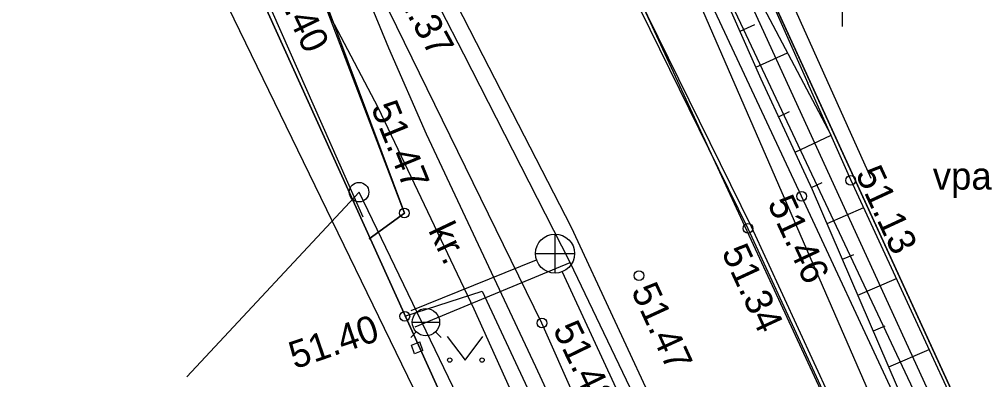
# Model space of a CAD drawing. Extents: x 641418 to 642788, y 6454661 to 6457092.
# Drawn here: x 641778.91 to 641803.66, y 6455238.96 to 6455248.18 of the extents above; entities that cross this region are included whole.
import ezdxf

# ---------------------------------------------------------------- set-up
doc = ezdxf.new("R2010")
doc.units = 0
for name, color, linetype in [('AED', 7, 'Continuous'), ('Default', 7, 'Continuous'), ('HALJASTUS', 7, 'Continuous'), ('KKAEV', 7, 'Continuous'), ('KORGUS-EH2000', 7, 'Continuous'), ('KPKAABEL', 7, 'Continuous'), ('KTRASS', 7, 'Continuous'), ('MOOTPIIR', 7, 'Continuous'), ('MPOHULIIN', 7, 'Continuous'), ('PIIR', 7, 'Continuous'), ('POST', 7, 'Continuous'), ('RELJEEF', 7, 'Continuous'), ('SIOHULIIN', 7, 'Continuous'), ('SITRASS', 7, 'Continuous'), ('TEE', 7, 'Continuous'), ('VKAEV', 7, 'Continuous'), ('VORK', 7, 'Continuous'), ('VTRASS', 7, 'Continuous')]:
    doc.layers.add(name, color=color, linetype=linetype)

# ---------------------------------------------------------------- blocks, each defined once
blk = doc.blocks.new('KAKAEV')
at = {"layer": 'Default'}
for p, q in [((0, -100), (0, 100)), ((-100, 0), (100, 0))]:
    blk.add_line(p, q, dxfattribs=at)
blk.add_circle((0, 0), 100, dxfattribs=at)
blk = doc.blocks.new('VESIIB')
at = {"layer": 'Default'}
for p, q in [((-70, 0), (70, 0)), ((-49.5, -49.5), (-77.4, -77.4)), ((49.5, -49.5), (77.4, -77.4))]:
    blk.add_line(p, q, dxfattribs=at)
blk.add_circle((0, 0), 70, dxfattribs=at)
blk = doc.blocks.new('PUPOST')
at = {"layer": 'Default'}
blk.add_circle((0, 0), 50, dxfattribs=at)
blk = doc.blocks.new('MURU')
at = {"layer": 'Default'}
for p, q in [((-92.7, 121.3), (0, 0)), ((0, 0), (89.1, 121.3))]:
    blk.add_line(p, q, dxfattribs=at)
for centre in [(-80.2, 0), (85.6, 0)]:
    blk.add_circle(centre, 11, dxfattribs=at)
blk = doc.blocks.new('RING02')
at = {"layer": 'Default'}
blk.add_circle((0, 0), 25, dxfattribs=at)

msp = doc.modelspace()

# ---------------------------------------------------------------- linework, layer by layer
at = {"layer": 'AED'}
for p, q in [((641800.226, 6455244.079), (641799.122, 6455246.547)), ((641788.958, 6455239.843), (641789.173, 6455239.924)), ((641789.041, 6455239.623), (641788.958, 6455239.843)), ((641789.256, 6455239.704), (641789.173, 6455239.924)), ((641789.256, 6455239.704), (641789.041, 6455239.623))]:
    msp.add_line(p, q, dxfattribs=at)
for points in [[(641808.623, 6455268.67), (641791.998, 6455262.572), (641799.122, 6455246.547)], [(641787.719, 6455243.122), (641784.995, 6455249.278), (641782.496, 6455254.649), (641781.56, 6455255.664), (641780.174, 6455256.379), (641778.616, 6455256.896), (641776.895, 6455257.112), (641762.646, 6455252.078), (641754.777, 6455249.294)], [(641809.167, 6455236.308), (641804.797, 6455234.19), (641800.226, 6455244.079)]]:
    msp.add_lwpolyline(points, dxfattribs=at)
at = {"layer": 'HALJASTUS'}
msp.add_line((641800.748, 6455244.107), (641792.448, 6455262.588), dxfattribs=at)
at = {"layer": 'KPKAABEL'}
for points in [[(641830.94, 6455285.814), (641827.04, 6455284.33), (641817.54, 6455280.99), (641807.43, 6455277.55), (641798.16, 6455273.82), (641788.85, 6455270.03), (641771.076, 6455263.403), (641772.557, 6455261.919), (641775.753, 6455259.421), (641776.46, 6455258.95), (641778.07, 6455258.02), (641781.265, 6455256.706), (641784.649, 6455254.674), (641786.85, 6455251.138), (641788.371, 6455247.458), (641789.34, 6455245.25), (641792.141, 6455239.297), (641795.188, 6455232.719), (641801.637, 6455218.977), (641805.043, 6455211.641), (641808.375, 6455204.43), (641811.348, 6455197.938), (641815.555, 6455188.758), (641823.439, 6455170.946)], [(641731.96, 6455249.875), (641736.909, 6455251.499), (641742.077, 6455253.349), (641745.89, 6455254.659), (641753.381, 6455257.233), (641760.882, 6455259.934), (641767.203, 6455261.884), (641769.067, 6455262.654), (641770.033, 6455263.014), (641771.624, 6455262.269), (641775.427, 6455259.001), (641776.174, 6455258.499), (641777.839, 6455257.549), (641781.557, 6455256.019), (641783.226, 6455254.492), (641785.942, 6455250.036), (641788.099, 6455245.938), (641790.563, 6455240.769), (641794.051, 6455233.037), (641800.625, 6455218.746), (641806.142, 6455206.9), (641809.559, 6455198.905), (641814.741, 6455187.94), (641822.782, 6455170.877)]]:
    msp.add_lwpolyline(points, dxfattribs=at)
at = {"layer": 'KTRASS'}
msp.add_line((641788.952, 6455240.729), (641792.169, 6455242.024), dxfattribs=at)
for points in [[(641790.802, 6455247.252), (641786.16, 6455256.294), (641782.848, 6455259.128)], [(641831.425, 6455161.062), (641826.587, 6455171.554), (641818.034, 6455189.493), (641812.988, 6455200.469), (641808.666, 6455209.586), (641805.564, 6455216.523), (641803.332, 6455221.181), (641799.263, 6455229.459), (641795.302, 6455238.044), (641793.062, 6455242.851), (641790.802, 6455247.252)], [(641792.823, 6455241.721), (641798.651, 6455229.138)]]:
    msp.add_lwpolyline(points, dxfattribs=at)
at = {"layer": 'MOOTPIIR'}
for points in [[(641688.641, 6455474.301), (641703.89, 6455447.229), (641734.664, 6455379.469), (641739.479, 6455381.656), (641741.136, 6455378.006), (641736.266, 6455375.794), (641751.703, 6455343.041), (641772.585, 6455297.258), (641789.955, 6455259.172), (641810.884, 6455214.051), (641849.209, 6455131.424)], [(641831.466, 6455160.265), (641808.833, 6455209.313), (641804.295, 6455203.66), (641801.866, 6455208.915), (641806.684, 6455214.369), (641803.339, 6455221.217), (641796.412, 6455220.182), (641795.689, 6455225.022), (641779.373, 6455258.56), (641773.897, 6455269.817), (641772.934, 6455271.795), (641779.094, 6455274.246), (641733.231, 6455374.015), (641726.601, 6455370.967), (641724.317, 6455375.934), (641730.662, 6455378.851), (641712.051, 6455418.126), (641705.218, 6455414.888), (641702.334, 6455420.975), (641709.327, 6455424.288), (641686.452, 6455470.539)]]:
    msp.add_lwpolyline(points, dxfattribs=at)
at = {"layer": 'MPOHULIIN'}
for points in [[(641787.618, 6455243.761), (641783.202, 6455239.031)], [(641794.144, 6455230.251), (641787.618, 6455243.761)]]:
    msp.add_lwpolyline(points, dxfattribs=at)
at = {"layer": 'PIIR'}
for points in [[(641665.13, 6455522.89), (641700.5, 6455461.26), (641736.91, 6455384.88), (641759.05, 6455335.91), (641773.87, 6455302.37), (641787.72, 6455272.9), (641791.98, 6455262.29), (641804.72, 6455234.52), (641814.24, 6455214.55), (641823.3, 6455194.52), (641832.47, 6455174.64), (641841.52, 6455154.76)], [(641828.72, 6455152.71), (641814.9, 6455182.96), (641802.42, 6455210.73), (641798.91, 6455218.3), (641780.94, 6455257.94), (641773.41, 6455270.86), (641763.44, 6455292.36), (641760.49, 6455291.02), (641746.05, 6455326.11), (641742.66, 6455337.2), (641719.29, 6455383.95), (641712.58, 6455394.84), (641698.86, 6455417.15), (641696.61, 6455421.7), (641677.05, 6455462.26), (641657.58, 6455500.14)]]:
    msp.add_lwpolyline(points, dxfattribs=at)
for points in [[(641791.98, 6455262.29), (641825.21, 6455274.55), (641837.04, 6455249.79), (641804.72, 6455234.52)], [(641780.94, 6455257.94), (641798.91, 6455218.3), (641773.17, 6455206.32), (641762.81, 6455228.14), (641753.01, 6455248.76)]]:
    msp.add_lwpolyline(points, close=True, dxfattribs=at)
at = {"layer": 'RELJEEF'}
for p, q in [((641797.759, 6455248.04), (641797.381, 6455247.873)), ((641797.786, 6455246.959), (641798.6, 6455247.329)), ((641798.372, 6455245.689), (641798.653, 6455245.821)), ((641798.796, 6455244.784), (641799.718, 6455245.215)), ((641799.219, 6455243.878), (641799.491, 6455244.005)), ((641799.616, 6455242.96), (641800.556, 6455243.364)), ((641800.012, 6455242.042), (641800.301, 6455242.166)), ((641800.407, 6455241.123), (641801.395, 6455241.548)), ((641800.802, 6455240.205), (641801.106, 6455240.335)), ((641801.198, 6455239.286), (641802.235, 6455239.732))]:
    msp.add_line(p, q, dxfattribs=at)
for points in [[(641803.622, 6455233.654), (641799.245, 6455243.823), (641797.923, 6455246.649), (641792.613, 6455258.655)], [(641799.718, 6455245.215), (641792.613, 6455258.655)]]:
    msp.add_lwpolyline(points, dxfattribs=at)
at = {"layer": 'SIOHULIIN'}
msp.add_lwpolyline([(641807.86, 6455226.372), (641795.078, 6455254.227)], dxfattribs=at)
at = {"layer": 'SITRASS'}
for points in [[(641795.394, 6455253.75), (641794.588, 6455252.641), (641803.905, 6455231.236), (641815.466, 6455207.3), (641825.764, 6455185.532), (641828.451, 6455179.852), (641835.977, 6455163.493), (641837.739, 6455158.826), (641863.338, 6455104.257), (641867.776, 6455100.267), (641870.439, 6455098.616), (641873.664, 6455097.007), (641878.73, 6455094.307), (641882.211, 6455092.753), (641882.729, 6455093.154)], [(641795.394, 6455253.75), (641795.355, 6455252.423), (641804.067, 6455233.947), (641807.572, 6455226.273), (641827.779, 6455182.729), (641831.53, 6455174.532), (641834.176, 6455169.103), (641836.501, 6455163.741), (641838.228, 6455160.354), (641838.96, 6455159.968)]]:
    msp.add_lwpolyline(points, dxfattribs=at)
at = {"layer": 'TEE'}
for points in [[(641837.221, 6455282.129), (641833.83, 6455280.701), (641826.254, 6455277.779), (641819.622, 6455275.265), (641812.111, 6455272.489), (641793.941, 6455265.606), (641792.088, 6455264.885), (641791.055, 6455264.386), (641790.55, 6455264.082), (641789.933, 6455263.432), (641789.488, 6455262.18), (641789.333, 6455261.524), (641789.368, 6455260.623), (641789.514, 6455259.948), (641790.048, 6455258.26), (641792.804, 6455252.545), (641797.587, 6455242.832), (641802.007, 6455233.252), (641803.626, 6455229.758), (641808.274, 6455219.659), (641815.297, 6455204.467), (641822.92, 6455188.147), (641832.098, 6455168.369)], [(641832.189, 6455168.411), (641823.011, 6455188.189), (641815.388, 6455204.509), (641808.365, 6455219.701), (641803.717, 6455229.8), (641802.098, 6455233.294), (641797.677, 6455242.875), (641792.894, 6455252.59), (641790.142, 6455258.297), (641789.611, 6455259.974), (641789.468, 6455260.636), (641789.433, 6455261.514), (641789.584, 6455262.152), (641790.02, 6455263.379), (641790.613, 6455264.003), (641791.103, 6455264.298), (641792.128, 6455264.793), (641793.977, 6455265.513), (641812.146, 6455272.395), (641819.657, 6455275.171), (641826.289, 6455277.685), (641833.867, 6455280.608), (641837.25, 6455282.032)], [(641803.622, 6455233.654), (641798.963, 6455243.655), (641794.257, 6455253.686), (641791.985, 6455258.523), (641791.732, 6455259.068), (641791.133, 6455260.406), (641791.065, 6455260.993), (641791.121, 6455261.327), (641791.287, 6455261.855), (641791.559, 6455262.283), (641791.998, 6455262.714), (641792.545, 6455263.068), (641796.265, 6455264.436), (641808.44, 6455269.14), (641808.63, 6455268.66), (641809.49, 6455268.91), (641812.654, 6455270.042), (641812.815, 6455270.556), (641818.903, 6455272.833), (641827.758, 6455275.95), (641833.46, 6455278.065), (641837.84, 6455280.03)], [(641796.461, 6455231.039), (641792.305, 6455240.407), (641787.993, 6455249.207), (641784.955, 6455254.907), (641784.061, 6455256.163), (641783.131, 6455257.414), (641781.895, 6455258.657), (641780.255, 6455259.311), (641778.71, 6455259.629), (641777.416, 6455259.348), (641775.769, 6455258.783), (641774.064, 6455258.202), (641766.371, 6455255.655), (641760.449, 6455253.566), (641754.085, 6455251.229), (641752.116, 6455250.461), (641748.775, 6455249.15), (641747.547, 6455248.681), (641747.462, 6455248.154), (641747.326, 6455247.668), (641747.293, 6455247.382)], [(641787.877, 6455242.562), (641788.78, 6455243.225), (641785.619, 6455251.505), (641784.845, 6455253.137), (641783.597, 6455255.14), (641783.196, 6455255.775), (641782.344, 6455256.646), (641781.764, 6455257.302), (641780.325, 6455257.935), (641779.237, 6455258.355), (641778.337, 6455258.571), (641777.466, 6455258.511), (641776.494, 6455258.284), (641768.641, 6455255.611), (641765.9, 6455254.655), (641752.381, 6455249.861), (641747.462, 6455248.154)], [(641785.61, 6455251.702), (641788.78, 6455243.225), (641787.877, 6455242.562)], [(641788.79, 6455240.582), (641790.776, 6455241.222)], [(641788.79, 6455240.582), (641790.776, 6455241.222)], [(641788.79, 6455240.582), (641790.776, 6455241.222), (641795.672, 6455230.758), (641799.471, 6455222.368)]]:
    msp.add_lwpolyline(points, dxfattribs=at)
at = {"layer": 'VORK'}
msp.add_line((641800, 6455252), (641800, 6455248), dxfattribs=at)
at = {"layer": 'VTRASS'}
msp.add_line((641789.056, 6455240.314), (641793.028, 6455241.958), dxfattribs=at)
for points in [[(641790.301, 6455247.294), (641785.584, 6455256.45), (641783.239, 6455260.138)], [(641831.049, 6455160.84), (641826.709, 6455170.623), (641826.665, 6455170.716), (641817.989, 6455188.873), (641812.825, 6455199.93), (641808.881, 6455208.592), (641805.557, 6455215.824), (641805.206, 6455216.371), (641803.191, 6455220.385), (641799.096, 6455229.111), (641795.15, 6455237.535), (641793.028, 6455241.958), (641790.301, 6455247.294)]]:
    msp.add_lwpolyline(points, dxfattribs=at)

# ---------------------------------------------------------------- block references
at = {"layer": 'HALJASTUS', "xscale": 0.005, "yscale": 0.005}
msp.add_blockref('MURU', (641790.342, 6455239.459), dxfattribs=at)
at = {"layer": 'KKAEV', "xscale": 0.005, "yscale": 0.005}
msp.add_blockref('KAKAEV', (641792.642, 6455242.187), dxfattribs=at)
at = {"layer": 'KORGUS-EH2000', "xscale": 0.005, "yscale": 0.005}
for p in [(641800.221, 6455244.061), (641798.963, 6455243.655), (641788.78, 6455243.225), (641797.587, 6455242.832), (641794.792, 6455241.623), (641788.79, 6455240.582), (641792.305, 6455240.407)]:
    msp.add_blockref('RING02', p, dxfattribs=at)
at = {"layer": 'POST', "xscale": 0.005, "yscale": 0.005}
msp.add_blockref('PUPOST', (641787.618, 6455243.761), dxfattribs=at)
at = {"layer": 'VKAEV', "xscale": 0.005, "yscale": 0.005}
msp.add_blockref('VESIIB', (641789.333, 6455240.429), dxfattribs=at)

# ---------------------------------------------------------------- texts
at = {"layer": 'HALJASTUS'}
msp.add_text('vpa', height=0.7, dxfattribs=at).set_placement((641802.327, 6455243.825))
at = {"layer": 'KORGUS-EH2000'}
for s, rotation, p in [('51.40', 295.5705, (641785.238, 6455249.381)), ('51.37', 298.8163, (641788.343, 6455249.207)), (' 51.47', 292.131, (641787.816, 6455246.169)), (' 51.13', 294.8101, (641800.226, 6455244.47)), (' 51.46', 294.9786, (641797.966, 6455243.712)), (' 51.34', 294.7676, (641796.792, 6455242.465)), (' 51.47', 294.6025, (641794.474, 6455241.477)), (' 51.40', 18.8788, (641785.722, 6455239.138)), (' 51.42', 295.8199, (641792.463, 6455240.483))]:
    msp.add_text(s, height=0.7, rotation=rotation, dxfattribs=at).set_placement(p)
at = {"layer": 'TEE'}
msp.add_text('kr.', height=0.7, rotation=295.4077, dxfattribs=at).set_placement((641789.382, 6455242.786))

doc.saveas('drawing.dxf')
